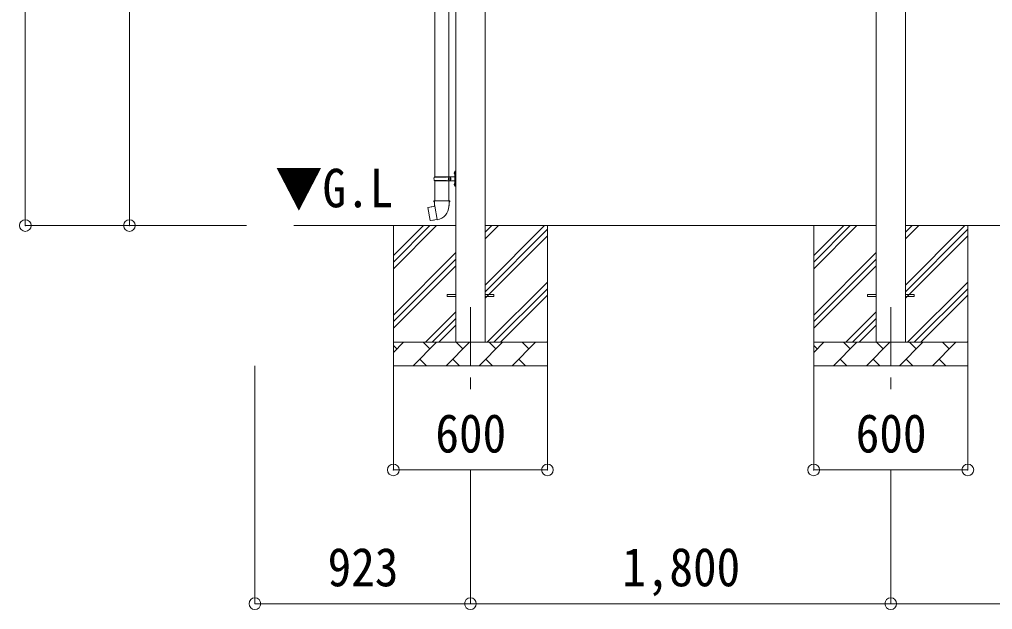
# Model space of a CAD drawing. Units: millimetres at full size, sheet at 1:50; some dimension numbers follow another scale. Extents: x -14053 to 14053, y -9700 to 9700.
# Drawn here: x 857 to 5024, y -5766 to -3240 of the extents above; entities that cross this region are included whole.
import ezdxf
from ezdxf.enums import TextEntityAlignment as Align

# ---------------------------------------------------------------- set-up
doc = ezdxf.new("R2010")
doc.units = ezdxf.units.MM
doc.header["$LTSCALE"] = 50
doc.header["$PDMODE"] = 32
doc.header["$PDSIZE"] = 50
doc.linetypes.add('CHAIN1', pattern=[8, 5, -1, 1, -1])
for name, color, linetype, lineweight in [('0-0_0', 7, 'Continuous', 9), ('0-1_Defpoints', 4, 'Continuous', 9), ('0-2_TEXT1', 7, 'Continuous', 9), ('0-6_PARTS1', 6, 'Continuous', 9)]:
    doc.layers.add(name, color=color, linetype=linetype, lineweight=lineweight)
doc.styles.add('ＭＳ ゴシック', font='')
doc.styles.get('ＭＳ ゴシック').set_extended_font_data('MS Gothic')

msp = doc.modelspace()

# ---------------------------------------------------------------- linework, layer by layer
at = {"layer": '0-0_0'}
for p, q in [((2725.71, -4121.91), (2031.55, -4121.91)), ((2458.21, -4121.91), (2458.21, -4721.91)), ((2458.21, -4306.96), (2643.26, -4121.91)), ((2458.21, -4278.68), (2614.98, -4121.91)), ((2458.21, -4250.4), (2586.69, -4121.91)), ((4525.71, -4121.91), (2850.71, -4121.91)), ((2850.71, -4377.01), (3105.81, -4121.91)), ((2850.71, -4179.02), (2907.82, -4121.91)), ((2850.71, -4150.74), (2879.53, -4121.91)), ((3118.21, -4121.91), (3118.21, -4721.91)), ((4258.21, -4121.91), (4258.21, -4721.91)), ((4258.21, -4306.96), (4443.26, -4121.91)), ((4258.21, -4278.68), (4414.98, -4121.91)), ((4258.21, -4250.4), (4386.69, -4121.91)), ((6325.71, -4121.91), (4650.71, -4121.91)), ((4650.71, -4377.01), (4905.81, -4121.91)), ((4650.71, -4179.02), (4707.82, -4121.91)), ((4650.71, -4150.74), (4679.53, -4121.91)), ((4918.21, -4121.91), (4918.21, -4721.91)), ((2850.71, -4405.3), (3118.21, -4137.8)), ((2850.71, -4433.58), (3118.21, -4166.08)), ((4650.71, -4405.3), (4918.21, -4137.8)), ((4650.71, -4433.58), (4918.21, -4166.08)), ((2458.21, -4504.95), (2725.71, -4237.45)), ((4258.21, -4504.95), (4525.71, -4237.45)), ((2458.21, -4533.24), (2725.71, -4265.74)), ((4258.21, -4533.24), (4525.71, -4265.74)), ((2458.21, -4561.52), (2725.71, -4294.02)), ((4258.21, -4561.52), (4525.71, -4294.02)), ((2860.37, -4621.91), (3118.21, -4364.07)), ((4660.37, -4621.91), (4918.21, -4364.07)), ((2888.65, -4621.91), (3118.21, -4392.36)), ((4688.65, -4621.91), (4918.21, -4392.36)), ((2916.94, -4621.91), (3118.21, -4420.64)), ((4716.94, -4621.91), (4918.21, -4420.64)), ((2595.81, -4621.91), (2725.71, -4492.01)), ((4395.81, -4621.91), (4525.71, -4492.01)), ((2624.09, -4621.91), (2725.71, -4520.3)), ((4424.09, -4621.91), (4525.71, -4520.3)), ((2652.38, -4621.91), (2725.71, -4548.58)), ((4452.38, -4621.91), (4525.71, -4548.58)), ((2458.21, -4621.91), (3118.21, -4621.91)), ((2458.21, -4664.81), (2501.1, -4621.91)), ((2542.52, -4721.91), (2642.52, -4621.91)), ((2613.97, -4650.47), (2585.42, -4621.91)), ((2683.95, -4721.91), (2783.95, -4621.91)), ((2755.39, -4650.47), (2726.84, -4621.91)), ((2825.37, -4721.91), (2925.37, -4621.91)), ((2896.81, -4650.47), (2868.26, -4621.91)), ((2966.79, -4721.91), (3066.79, -4621.91)), ((3038.23, -4650.47), (3009.68, -4621.91)), ((3114.93, -4621.91), (3118.21, -4618.63)), ((4258.21, -4621.91), (4918.21, -4621.91)), ((4258.21, -4664.81), (4301.1, -4621.91)), ((4342.52, -4721.91), (4442.52, -4621.91)), ((4413.97, -4650.47), (4385.42, -4621.91)), ((4483.95, -4721.91), (4583.95, -4621.91)), ((4555.39, -4650.47), (4526.84, -4621.91)), ((4625.37, -4721.91), (4725.37, -4621.91)), ((4696.81, -4650.47), (4668.26, -4621.91)), ((4766.79, -4721.91), (4866.79, -4621.91)), ((4838.23, -4650.47), (4809.68, -4621.91)), ((4914.93, -4621.91), (4918.21, -4618.63)), ((2472.55, -4650.47), (2458.21, -4636.13)), ((4272.55, -4650.47), (4258.21, -4636.13)), ((2571.08, -4693.36), (2599.63, -4721.91)), ((2712.5, -4693.36), (2741.05, -4721.91)), ((2853.92, -4693.36), (2882.47, -4721.91)), ((2995.34, -4693.36), (3023.89, -4721.91)), ((4371.08, -4693.36), (4399.63, -4721.91)), ((4512.5, -4693.36), (4541.05, -4721.91)), ((4653.92, -4693.36), (4682.47, -4721.91)), ((4795.34, -4693.36), (4823.89, -4721.91)), ((3118.21, -4721.91), (2458.21, -4721.91)), ((4918.21, -4721.91), (4258.21, -4721.91))]:
    msp.add_line(p, q, dxfattribs=at)
at = {"layer": '0-1_Defpoints'}
for p, q in [((4525.71, -1709.41), (4525.71, -4621.91)), ((4650.71, -4621.91), (4650.71, -1709.41)), ((2725.71, -1769.41), (2725.71, -4621.91)), ((2850.71, -4621.91), (2850.71, -1769.41)), ((2688.21, -4417.41), (2725.71, -4417.41)), ((2688.21, -4426.41), (2688.21, -4417.41)), ((2688.21, -4426.41), (2725.71, -4426.41)), ((2850.71, -4417.41), (2888.21, -4417.41)), ((2850.71, -4426.41), (2888.21, -4426.41)), ((2888.21, -4426.41), (2888.21, -4417.41)), ((4488.21, -4417.41), (4525.71, -4417.41)), ((4488.21, -4426.41), (4488.21, -4417.41)), ((4488.21, -4426.41), (4525.71, -4426.41)), ((4650.71, -4417.41), (4688.21, -4417.41)), ((4650.71, -4426.41), (4688.21, -4426.41)), ((4688.21, -4426.41), (4688.21, -4417.41))]:
    msp.add_line(p, q, dxfattribs=at)
at = {"layer": '0-1_Defpoints', "color": 7, "linetype": 'CHAIN1'}
for p, q in [((2788.21, -4471.91), (2788.21, -4862.66)), ((4588.21, -4471.91), (4588.21, -4863.61))]:
    msp.add_line(p, q, dxfattribs=at)
at = {"layer": '0-2_TEXT1'}
for p, q in [((2635.71, -2980.91), (2635.71, -3912.91)), ((2695.71, -2980.91), (2695.71, -3912.91)), ((2632.71, -3914.91), (2683.04, -3914.91)), ((2633.71, -3912.91), (2719.71, -3912.91)), ((2633.71, -3912.91), (2633.71, -3914.91)), ((2692.71, -3912.91), (2692.71, -3917.41)), ((2700.71, -3912.91), (2700.71, -3921.91)), ((2719.41, -3895.77), (2721.45, -3896.76)), ((2720.68, -3893.76), (2721.31, -3893.76)), ((2720.68, -3893.76), (2720.68, -3902.06)), ((2720.68, -3902.06), (2721.31, -3902.06)), ((2721.31, -3893.76), (2721.31, -3902.06)), ((2721.31, -3893.76), (2721.71, -3894.16)), ((2721.31, -3902.06), (2721.71, -3901.66)), ((2721.45, -3896.76), (2722.06, -3897.91)), ((2721.71, -3889.91), (2724.71, -3888.41)), ((2721.71, -3889.91), (2721.71, -3921.91)), ((2721.71, -3894.16), (2721.71, -3901.66)), ((2724.71, -3888.41), (2724.71, -3921.91)), ((2724.71, -3888.41), (2725.71, -3888.41)), ((2725.71, -3888.41), (2725.71, -3921.91)), ((2632.71, -3928.91), (2683.04, -3928.91)), ((2633.71, -3930.91), (2633.71, -3928.91)), ((2633.71, -3930.91), (2719.71, -3930.91)), ((2635.71, -3930.91), (2635.71, -4015.84)), ((2692.71, -3917.41), (2694.71, -3917.41)), ((2692.71, -3930.91), (2692.71, -3926.41)), ((2692.71, -3926.41), (2694.71, -3926.41)), ((2694.71, -3917.41), (2694.71, -3921.91)), ((2694.71, -3926.41), (2694.71, -3921.91)), ((2695.71, -3930.91), (2695.71, -4015.84)), ((2700.71, -3917.41), (2703.71, -3917.41)), ((2700.71, -3930.91), (2700.71, -3921.91)), ((2700.71, -3926.41), (2703.71, -3926.41)), ((2703.71, -3917.41), (2703.71, -3921.91)), ((2703.71, -3926.41), (2703.71, -3921.91)), ((2719.41, -3943.77), (2721.45, -3944.76)), ((2720.68, -3941.76), (2721.31, -3941.76)), ((2720.68, -3941.76), (2720.68, -3950.06)), ((2720.68, -3950.06), (2721.31, -3950.06)), ((2721.31, -3941.76), (2721.31, -3950.06)), ((2721.31, -3941.76), (2721.71, -3942.16)), ((2721.31, -3950.06), (2721.71, -3949.66)), ((2721.45, -3944.76), (2722.06, -3945.91)), ((2721.71, -3953.91), (2721.71, -3921.91)), ((2721.71, -3942.16), (2721.71, -3949.66)), ((2721.71, -3953.91), (2724.71, -3955.41)), ((2724.71, -3955.41), (2724.71, -3921.91)), ((2724.71, -3955.41), (2725.71, -3955.41)), ((2725.71, -3955.41), (2725.71, -3921.91)), ((2635.12, -4039.04), (2607.25, -4044.29)), ((2619.99, -4041.69), (2619.78, -4041.93)), ((2633.86, -4015.84), (2631.71, -4016.62)), ((2631.71, -4016.62), (2631.71, -4020.24)), ((2631.71, -4020.24), (2633.95, -4021.06)), ((2633.86, -4015.84), (2665.71, -4015.84)), ((2633.86, -4015.84), (2633.95, -4021.06)), ((2633.95, -4021.06), (2634.21, -4035.84)), ((2634.21, -4035.84), (2635.56, -4037.84)), ((2645.47, -4096.34), (2635.34, -4038.86)), ((2635.36, -4038.04), (2635.36, -4038.75)), ((2635.56, -4037.84), (2635.53, -4037.85)), ((2697.56, -4015.84), (2665.71, -4015.84)), ((2695.9, -4037.78), (2695.82, -4039.94)), ((2697.21, -4035.84), (2695.9, -4037.78)), ((2699.71, -4020.24), (2697.47, -4021.06)), ((2697.56, -4015.84), (2699.71, -4016.62)), ((2699.71, -4016.62), (2699.71, -4020.24)), ((2607.25, -4044.29), (2606.44, -4045.46)), ((2606.44, -4045.46), (2616.06, -4100.02)), ((2630.08, -4098.93), (2629.8, -4098.78)), ((2645.78, -4097.1), (2645.53, -4096.44))]:
    msp.add_line(p, q, dxfattribs=at)
for points in [[(2719.41, -3900.06), (2721.45, -3899.06), (2722.06, -3897.91)], [(2719.41, -3948.06), (2721.45, -3947.06), (2722.06, -3945.91)], [(2622.24, -4041.47), (2621.96, -4041.32), (2619.99, -4041.69)], [(2697.56, -4015.84), (2697.47, -4021.06), (2697.21, -4035.84)], [(2645.2, -4096.25), (2617.22, -4100.84), (2616.06, -4100.02)], [(2632.27, -4098.37), (2632.06, -4098.61), (2630.08, -4098.93)]]:
    msp.add_lwpolyline(points, dxfattribs=at)
for centre, radius, start, end in [((2681.46, -3921.91), 49.25, 171.82876, 180.00002), ((2683.04, -3912.91), 2, 270, 359.99998), ((2725.01, -3897.91), 6, 136.21765, 223.78235), ((2719.71, -3910.91), 2, 270, 359.99998), ((2681.46, -3921.91), 49.25, 180.00002, 188.17127), ((2683.04, -3930.91), 2, 0.00005, 90.00004), ((2725.01, -3945.91), 6, 136.21765, 223.78235), ((2719.71, -3932.91), 2, 0.00005, 90.00004), ((2635.06, -4038.75), 0.3, 280.66842, 0), ((2635.56, -4038.04), 0.2, 100, 180), ((2635.56, -4037.84), 60.3, 279.96938, 358), ((2645.25, -4096.54), 0.3, 20, 99.33158), ((2645.96, -4097.03), 0.2, 200, 279.96938)]:
    msp.add_arc(centre, radius, start, end, dxfattribs=at)
at = {"layer": '0-6_PARTS1'}
for p, q in [((882.06, -4121.91), (882.06, -1440.93)), ((1327.82, -4121.91), (1327.82, -1766.91)), ((882.06, -4121.91), (1829.16, -4121.91)), ((1327.82, -4121.91), (1829.16, -4121.91)), ((1865.21, -5740.69), (1865.21, -4721.91)), ((2458.21, -5168.07), (2458.21, -4721.91)), ((3118.21, -5168.07), (3118.21, -4721.91)), ((4258.21, -5168.07), (4258.21, -4721.91)), ((4918.21, -5168.07), (4918.21, -4721.91)), ((2458.21, -5168.07), (3118.21, -5168.07)), ((2788.21, -5740.69), (2788.21, -5168.07)), ((4258.21, -5168.07), (4918.21, -5168.07)), ((4588.21, -5740.69), (4588.21, -5168.07)), ((1865.21, -5740.69), (2788.21, -5740.69)), ((2788.21, -5740.69), (4588.21, -5740.69)), ((4588.21, -5740.69), (6388.21, -5740.69))]:
    msp.add_line(p, q, dxfattribs=at)
for p in [(882.06, -4121.91), (1327.82, -4121.91), (2458.21, -5168.07), (3118.21, -5168.07), (4258.21, -5168.07), (4918.21, -5168.07), (1865.21, -5740.69), (2788.21, -5740.69), (4588.21, -5740.69)]:
    msp.add_point(p, dxfattribs=at)

# ---------------------------------------------------------------- texts
at = {"layer": '0-0_0', "style": 'ＭＳ ゴシック', "width": 0.9}
msp.add_text('▼G.L', height=165, dxfattribs=at).set_placement((1952.18, -4093.46), align=Align.BOTTOM_LEFT)
at = {"layer": '0-6_PARTS1', "color": 7, "style": 'ＭＳ ゴシック', "width": 0.9}
for s, p in [('600', (2638.21, -5143.07)), ('600', (4438.21, -5143.07)), ('923', (2176.71, -5715.69)), ('1,800', (3438.21, -5715.69))]:
    msp.add_text(s, height=165, dxfattribs=at).set_placement(p, align=Align.BOTTOM_LEFT)

doc.saveas('drawing.dxf')
